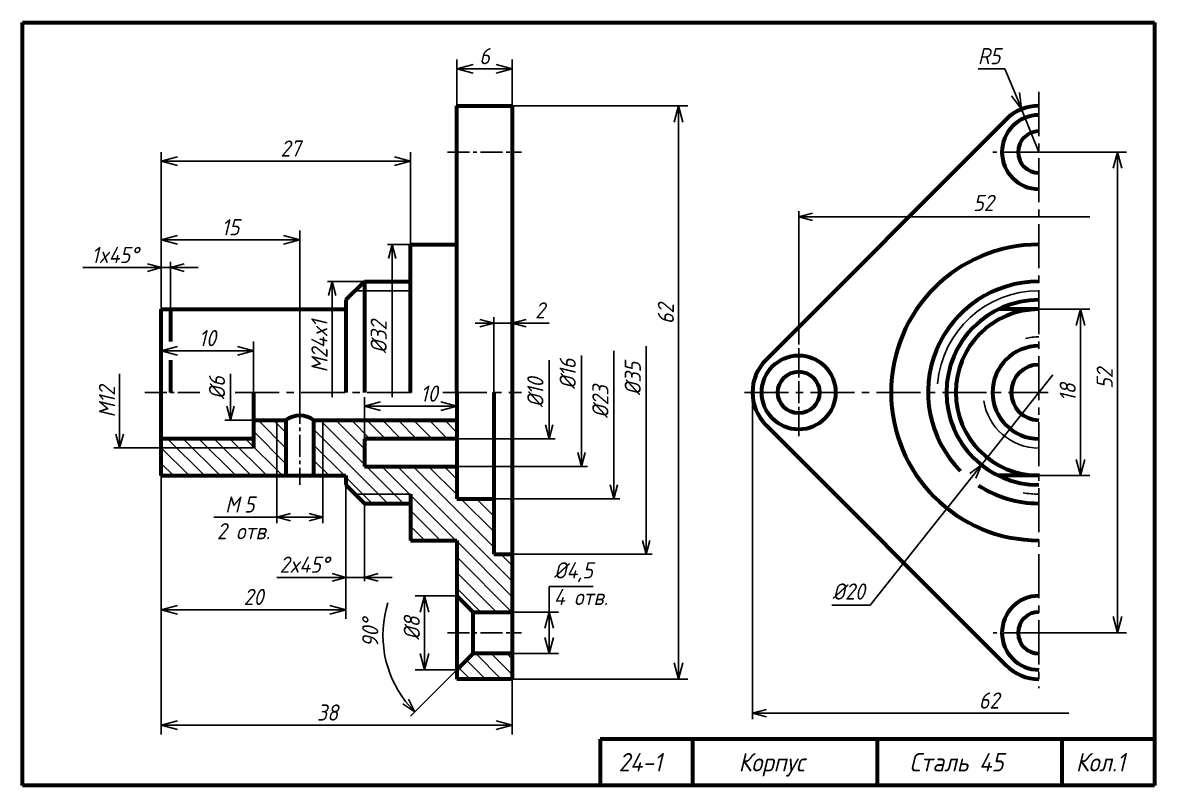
# Model space of a CAD drawing. Header units: millimetres. Extents: x -255 to 513, y 132 to 472.
# Drawn here: x -255 to -10, y 307 to 472 of the extents above; entities that cross this region are included whole.
import ezdxf

# ---------------------------------------------------------------- set-up
doc = ezdxf.new("R2010")
doc.units = ezdxf.units.MM
doc.header["$LTSCALE"] = 0.5
doc.linetypes.add('осевая2', pattern=[28.575, 19.05, -3.175, 3.175, -3.175])
doc.layers.get('Defpoints').update_dxf_attribs({"color": 5})
doc.styles.get("Standard").update_dxf_attribs({"font": 'isocpeui.ttf', "width": 0.9})
doc.dimstyles.new('Standart 1', dxfattribs={"dimtxt": 3.5, "dimasz": 3.5, "dimexe": 2, "dimexo": 0, "dimgap": 1, "dimtad": 1, "dimtoh": 1, "dimdec": 0, "dimtxsty": 'Standard', "dimblk": 'OPEN30', "dimcen": 2.5, "dimadec": 0, "dimazin": 0, "dimtfac": 1, "dimtdec": 0, "dimtmove": 0, "dimatfit": 3, "dimldrblk": 'DOTSMALL', "dimfxl": 0, "dimarcsym": 0})

# ---------------------------------------------------------------- blocks, each defined once
blk = doc.blocks.new('_Open30')
at = {"color": 0, "linetype": 'ByBlock', "lineweight": -2}
for p, q in [((-1, 0.268), (0, 0)), ((0, 0), (-1, -0.268)), ((0, 0), (-1, 0))]:
    blk.add_line(p, q, dxfattribs=at)
blk = doc.blocks.new('*D63')
at = {"color": 0, "lineweight": -2}
for p, q in [((-141, 344.5), (-141, 350)), ((-141, 350), (-131.52, 350)), ((-149, 344.5), (-139, 344.5)), ((-141, 339), (-141, 341)), ((-149, 335.5), (-139, 335.5))]:
    blk.add_line(p, q, dxfattribs=at)
at = {"layer": 'Defpoints', "color": 0}
for p in [(-149, 344.5), (-141, 344.5), (-149, 335.5)]:
    blk.add_point(p, dxfattribs=at)
at = {"color": 0, "lineweight": -2, "xscale": 3.5, "yscale": 3.5, "zscale": 3.5}
for p, rotation in [((-141, 344.5), 90), ((-141, 335.5), 270)]:
    blk.add_blockref('_Open30', p, dxfattribs=dict(at, rotation=rotation))
at = {"color": 0, "lineweight": -3, "insert": (-135.76, 353.1), "char_height": 3.5, "attachment_point": 5}
blk.add_mtext('%%c4,5', dxfattribs=at)
blk = doc.blocks.new('_DotSmall')
at = {"color": 0, "linetype": 'ByBlock', "const_width": 0.5}
blk.add_lwpolyline([(-0.0625, 0, 1), (0.0625, 0, 1)], format="xyb", close=True, dxfattribs=at)
blk = doc.blocks.new('*D64')
at = {"color": 0, "lineweight": -2}
for p, q in [((-161, 348), (-170, 348)), ((-168, 344.5), (-168, 335.5)), ((-161, 332), (-170, 332))]:
    blk.add_line(p, q, dxfattribs=at)
at = {"layer": 'Defpoints', "color": 0}
for p in [(-161, 348), (-168, 332), (-161, 332)]:
    blk.add_point(p, dxfattribs=at)
at = {"color": 0, "lineweight": -2, "xscale": 3.5, "yscale": 3.5, "zscale": 3.5}
for p, rotation in [((-168, 348), 90), ((-168, 332), 270)]:
    blk.add_blockref('_Open30', p, dxfattribs=dict(at, rotation=rotation))
at = {"color": 0, "lineweight": -3, "insert": (-170.75, 341), "char_height": 3.5, "attachment_point": 5, "rotation": 90}
blk.add_mtext('%%c8', dxfattribs=at)
blk = doc.blocks.new('*D65')
at = {"color": 0, "lineweight": -2}
for p, q in [((-35, 410), (-24, 410)), ((-26, 406.5), (-26, 377.5)), ((-35, 374), (-24, 374))]:
    blk.add_line(p, q, dxfattribs=at)
at = {"layer": 'Defpoints', "color": 0}
for p in [(-35, 410), (-35, 374), (-26, 374)]:
    blk.add_point(p, dxfattribs=at)
at = {"color": 0, "lineweight": -2, "xscale": 3.5, "yscale": 3.5, "zscale": 3.5}
for p, rotation in [((-26, 410), 90), ((-26, 374), 270)]:
    blk.add_blockref('_Open30', p, dxfattribs=dict(at, rotation=rotation))
at = {"color": 0, "lineweight": -3, "insert": (-28.75, 392), "char_height": 3.5, "attachment_point": 5, "rotation": 90}
blk.add_mtext('18', dxfattribs=at)
blk = doc.blocks.new('*D66')
at = {"color": 0, "lineweight": -2}
for p, q in [((-225, 401), (-225, 403)), ((-205, 392), (-205, 403)), ((-208.5, 401), (-221.5, 401))]:
    blk.add_line(p, q, dxfattribs=at)
at = {"layer": 'Defpoints', "color": 0}
for p in [(-225, 401), (-225, 401), (-205, 392)]:
    blk.add_point(p, dxfattribs=at)
at = {"color": 0, "lineweight": -2, "xscale": 3.5, "yscale": 3.5, "zscale": 3.5, "rotation": 180}
blk.add_blockref('_Open30', (-225, 401), dxfattribs=at)
at = {"color": 0, "lineweight": -2, "xscale": 3.5, "yscale": 3.5, "zscale": 3.5}
blk.add_blockref('_Open30', (-205, 401), dxfattribs=at)
at = {"color": 0, "lineweight": -3, "insert": (-215, 403.75), "char_height": 3.5, "attachment_point": 5}
blk.add_mtext('10', dxfattribs=at)
blk = doc.blocks.new('*D67')
at = {"color": 0, "lineweight": -2}
for p, q in [((-225, 419), (-225, 427)), ((-195, 390), (-195, 427)), ((-221.5, 425), (-198.5, 425))]:
    blk.add_line(p, q, dxfattribs=at)
at = {"layer": 'Defpoints', "color": 0}
for p in [(-195, 425), (-225, 419), (-195, 390)]:
    blk.add_point(p, dxfattribs=at)
at = {"color": 0, "lineweight": -2, "xscale": 3.5, "yscale": 3.5, "zscale": 3.5, "rotation": 180}
blk.add_blockref('_Open30', (-225, 425), dxfattribs=at)
at = {"color": 0, "lineweight": -2, "xscale": 3.5, "yscale": 3.5, "zscale": 3.5}
blk.add_blockref('_Open30', (-195, 425), dxfattribs=at)
at = {"color": 0, "lineweight": -3, "insert": (-210, 427.75), "char_height": 3.5, "attachment_point": 5}
blk.add_mtext('15', dxfattribs=at)
blk = doc.blocks.new('*D68')
at = {"color": 0, "lineweight": -2}
for p, q in [((-33, 444), (-16, 444)), ((-18, 343.5), (-18, 440.5)), ((-33, 340), (-16, 340))]:
    blk.add_line(p, q, dxfattribs=at)
at = {"layer": 'Defpoints', "color": 0}
for p in [(-33, 444), (-18, 444), (-33, 340)]:
    blk.add_point(p, dxfattribs=at)
at = {"color": 0, "lineweight": -2, "xscale": 3.5, "yscale": 3.5, "zscale": 3.5}
for p, rotation in [((-18, 444), 90), ((-18, 340), 270)]:
    blk.add_blockref('_Open30', p, dxfattribs=dict(at, rotation=rotation))
at = {"color": 0, "lineweight": -3, "insert": (-20.75, 395), "char_height": 3.5, "attachment_point": 5, "rotation": 90}
blk.add_mtext('52', dxfattribs=at)
blk = doc.blocks.new('*D69')
at = {"color": 0, "lineweight": -2}
for p, q in [((-225, 374), (-225, 343)), ((-185, 364), (-185, 343)), ((-221.5, 345), (-188.5, 345))]:
    blk.add_line(p, q, dxfattribs=at)
at = {"layer": 'Defpoints', "color": 0}
for p in [(-225, 374), (-185, 364), (-185, 345)]:
    blk.add_point(p, dxfattribs=at)
at = {"color": 0, "lineweight": -2, "xscale": 3.5, "yscale": 3.5, "zscale": 3.5, "rotation": 180}
blk.add_blockref('_Open30', (-225, 345), dxfattribs=at)
at = {"color": 0, "lineweight": -2, "xscale": 3.5, "yscale": 3.5, "zscale": 3.5}
blk.add_blockref('_Open30', (-185, 345), dxfattribs=at)
at = {"color": 0, "lineweight": -3, "insert": (-205, 347.75), "char_height": 3.5, "attachment_point": 5}
blk.add_mtext('20', dxfattribs=at)
blk = doc.blocks.new('*D70')
at = {"color": 0, "lineweight": -2}
for p, q in [((-225, 424), (-225, 444)), ((-171, 424), (-171, 444)), ((-174.5, 442), (-221.5, 442))]:
    blk.add_line(p, q, dxfattribs=at)
at = {"layer": 'Defpoints', "color": 0}
for p in [(-225, 442), (-225, 424), (-171, 424)]:
    blk.add_point(p, dxfattribs=at)
at = {"color": 0, "lineweight": -2, "xscale": 3.5, "yscale": 3.5, "zscale": 3.5, "rotation": 180}
blk.add_blockref('_Open30', (-225, 442), dxfattribs=at)
at = {"color": 0, "lineweight": -2, "xscale": 3.5, "yscale": 3.5, "zscale": 3.5}
blk.add_blockref('_Open30', (-171, 442), dxfattribs=at)
at = {"color": 0, "lineweight": -3, "insert": (-197, 444.77), "char_height": 3.5, "attachment_point": 5}
blk.add_mtext('27', dxfattribs=at)
blk = doc.blocks.new('*D71')
at = {"color": 0, "lineweight": -2}
for p, q in [((-225, 348), (-225, 318)), ((-149, 348), (-149, 318)), ((-221.5, 320), (-152.5, 320))]:
    blk.add_line(p, q, dxfattribs=at)
at = {"layer": 'Defpoints', "color": 0}
for p in [(-225, 348), (-149, 348), (-149, 320)]:
    blk.add_point(p, dxfattribs=at)
at = {"color": 0, "lineweight": -2, "xscale": 3.5, "yscale": 3.5, "zscale": 3.5, "rotation": 180}
blk.add_blockref('_Open30', (-225, 320), dxfattribs=at)
at = {"color": 0, "lineweight": -2, "xscale": 3.5, "yscale": 3.5, "zscale": 3.5}
blk.add_blockref('_Open30', (-149, 320), dxfattribs=at)
at = {"color": 0, "lineweight": -3, "insert": (-189, 322.75), "char_height": 3.5, "attachment_point": 5}
blk.add_mtext('38', dxfattribs=at)
blk = doc.blocks.new('*D72')
at = {"color": 0, "lineweight": -2}
for p, q in [((-149, 454), (-111, 454)), ((-113, 450.5), (-113, 333.5)), ((-149, 330), (-111, 330))]:
    blk.add_line(p, q, dxfattribs=at)
at = {"layer": 'Defpoints', "color": 0}
for p in [(-149, 454), (-149, 330), (-113, 330)]:
    blk.add_point(p, dxfattribs=at)
at = {"color": 0, "lineweight": -2, "xscale": 3.5, "yscale": 3.5, "zscale": 3.5}
for p, rotation in [((-113, 454), 90), ((-113, 330), 270)]:
    blk.add_blockref('_Open30', p, dxfattribs=dict(at, rotation=rotation))
at = {"color": 0, "lineweight": -3, "insert": (-115.75, 409), "char_height": 3.5, "attachment_point": 5, "rotation": 90}
blk.add_mtext('62', dxfattribs=at)
blk = doc.blocks.new('*D73')
at = {"color": 0, "lineweight": -2}
for p, q in [((-161, 454), (-161, 464)), ((-149, 454), (-149, 464)), ((-157.5, 462), (-152.5, 462))]:
    blk.add_line(p, q, dxfattribs=at)
at = {"layer": 'Defpoints', "color": 0}
for p in [(-149, 462), (-161, 454), (-149, 454)]:
    blk.add_point(p, dxfattribs=at)
at = {"color": 0, "lineweight": -2, "xscale": 3.5, "yscale": 3.5, "zscale": 3.5, "rotation": 180}
blk.add_blockref('_Open30', (-161, 462), dxfattribs=at)
at = {"color": 0, "lineweight": -2, "xscale": 3.5, "yscale": 3.5, "zscale": 3.5}
blk.add_blockref('_Open30', (-149, 462), dxfattribs=at)
at = {"color": 0, "lineweight": -3, "insert": (-155, 464.75), "char_height": 3.5, "attachment_point": 5}
blk.add_mtext('6', dxfattribs=at)
blk = doc.blocks.new('*D74')
at = {"color": 0, "lineweight": -2}
for p, q in [((-181, 382), (-181, 391)), ((-161, 382), (-161, 391)), ((-177.5, 389), (-164.5, 389))]:
    blk.add_line(p, q, dxfattribs=at)
at = {"layer": 'Defpoints', "color": 0}
for p in [(-161, 389), (-181, 382), (-161, 382)]:
    blk.add_point(p, dxfattribs=at)
at = {"color": 0, "lineweight": -2, "xscale": 3.5, "yscale": 3.5, "zscale": 3.5, "rotation": 180}
blk.add_blockref('_Open30', (-181, 389), dxfattribs=at)
at = {"color": 0, "lineweight": -2, "xscale": 3.5, "yscale": 3.5, "zscale": 3.5}
blk.add_blockref('_Open30', (-161, 389), dxfattribs=at)
at = {"color": 0, "lineweight": -3, "insert": (-167, 391.75), "char_height": 3.5, "attachment_point": 5}
blk.add_mtext('10', dxfattribs=at)
blk = doc.blocks.new('*D75')
at = {"color": 0, "lineweight": -2}
for p, q in [((-48.16, 462), (-42.34, 462)), ((-42.34, 462), (-40.09, 456.5)), ((-35, 444), (-38.77, 453.26))]:
    blk.add_line(p, q, dxfattribs=at)
at = {"layer": 'Defpoints', "color": 0}
for p in [(-38.77, 453.26), (-35, 444)]:
    blk.add_point(p, dxfattribs=at)
at = {"color": 0, "lineweight": -2, "xscale": 3.5, "yscale": 3.5, "zscale": 3.5, "rotation": 292.1716660915435}
blk.add_blockref('_Open30', (-38.77, 453.26), dxfattribs=at)
at = {"color": 0, "lineweight": -3, "insert": (-45.75, 464.75), "char_height": 3.5, "attachment_point": 5}
blk.add_mtext('R5', dxfattribs=at)

msp = doc.modelspace()

# ---------------------------------------------------------------- hatches: boundary and pattern name
at = {"lineweight": -3}
h = msp.add_hatch(dxfattribs=at)
h.set_pattern_fill('ANSI31', color=256, scale=0.75, angle=90, style=0)
h.set_pattern_definition([(135, (17, -27), (-1.683798, -1.683798), [])])
h.paths.add_polyline_path([(-225, 380), (-225, 374), (-200, 374), (-200, 386), (-205, 386), (-205, 380)])
h.paths.add_polyline_path([(-205, 380), (-205, 382), (-225, 382), (-225, 380)], flags=17)
h.paths.add_polyline_path([(-198, 386), (-200, 386), (-200, 374), (-198, 374)])
h.paths.add_polyline_path([(-192, 374), (-190, 374), (-190, 386), (-192, 386)])
h.paths.add_polyline_path([(-181, 382), (-161, 382), (-161, 386), (-190, 386), (-190, 374), (-185, 374), (-185, 372), (-183, 370), (-171, 370), (-171, 360), (-161, 360), (-161, 348), (-157.5, 344.5), (-149, 344.5), (-149, 357), (-153, 357), (-153, 369), (-161, 369), (-161, 376), (-181, 376)])
h.paths.add_polyline_path([(-171, 368), (-171, 370), (-183, 370), (-181, 368)], flags=17)
h.paths.add_polyline_path([(-157.5, 335.5), (-161, 332), (-161, 330), (-149, 330), (-149, 335.5)])

# ---------------------------------------------------------------- linework, layer by layer
at = {"color": 7, "lineweight": 60}
for p, q in [((-255, 307), (-255, 472)), ((-255, 472), (-10, 472)), ((-10, 472), (-10, 307)), ((-161, 392), (-161, 454)), ((-161, 454), (-149, 454)), ((-149, 454), (-149, 330)), ((-94.07, 399.07), (-42.07, 451.07)), ((-171, 392), (-171, 424)), ((-171, 424), (-161, 424)), ((-181, 416), (-185, 412)), ((-181, 416), (-171, 416)), ((-181, 416), (-181, 392)), ((-185, 412), (-185, 392)), ((-225, 374), (-225, 410)), ((-225, 410), (-185, 410)), ((-223, 410), (-223, 403)), ((-35, 410), (-43.72, 410)), ((-223, 399), (-223, 392)), ((-205, 392), (-205, 380)), ((-161, 392), (-161, 369)), ((-153, 392), (-153, 357)), ((-205, 386), (-198, 386)), ((-198, 386), (-198, 374)), ((-192, 386), (-192, 374)), ((-192, 386), (-161, 386)), ((-94.07, 384.93), (-42.07, 332.93)), ((-205, 382), (-225, 382)), ((-161, 382), (-181, 382)), ((-181, 382), (-181, 376)), ((-181, 376), (-161, 376)), ((-225, 374), (-185, 374)), ((-187, 374), (-187, 374)), ((-185, 374), (-185, 372)), ((-35, 374), (-43.72, 374)), ((-181, 368), (-185, 372)), ((-171, 370), (-171, 360)), ((-181, 368), (-181, 368)), ((-181, 368), (-171, 368)), ((-161, 369), (-153, 369)), ((-171, 360), (-161, 360)), ((-161, 360), (-161, 330)), ((-153, 357), (-149, 357)), ((-157.5, 344.5), (-161, 348)), ((-157.5, 335.5), (-157.5, 344.5)), ((-157.5, 344.5), (-149, 344.5)), ((-157.5, 335.5), (-161, 332)), ((-149, 335.5), (-157.5, 335.5)), ((-149, 330), (-161, 330)), ((-10, 317), (-130, 317)), ((-130, 317), (-130, 307)), ((-110, 317), (-110, 307)), ((-70, 317), (-70, 307)), ((-30, 317), (-30, 307)), ((-10, 307), (-255, 307))]:
    msp.add_line(p, q, dxfattribs=at)
at = {"color": 7, "linetype": 'осевая2', "lineweight": -3}
for p, q in [((-35, 457), (-35, 328)), ((-33, 444), (-45, 444)), ((-209, 392), (-170, 392)), ((-164, 392), (-147, 392)), ((-98.7, 392), (-33, 392)), ((-33, 340), (-44.91, 340))]:
    msp.add_line(p, q, dxfattribs=at)
at = {"color": 7, "linetype": 'осевая2', "lineweight": -3, "ltscale": 0.5}
for p, q in [((-163, 444), (-147, 444)), ((-87, 382.51), (-87, 402.86)), ((-228.58, 392), (-216, 392)), ((-195, 390), (-195, 372)), ((-163, 340), (-147, 340))]:
    msp.add_line(p, q, dxfattribs=at)
at = {"color": 7, "lineweight": -3}
for p, q in [((-87, 402.86), (-87, 431.25)), ((-84, 430), (-24, 430)), ((-171, 424), (-176, 424)), ((-175, 424), (-175, 391)), ((-242, 419), (-217, 419)), ((-225, 410), (-225, 420.25)), ((-223, 410), (-223, 420.25)), ((-181, 416), (-189, 416)), ((-188, 391), (-188, 416)), ((-171, 414), (-183, 414)), ((-141, 407), (-157, 407)), ((-153, 392), (-153, 408.25)), ((-120, 360), (-120, 402)), ((-134, 379), (-134, 400)), ((-127, 372), (-127, 401)), ((-141, 385), (-141, 399)), ((-234, 383), (-234, 396)), ((-210, 386), (-210, 396)), ((-32, 395.78), (-47.44, 376.34)), ((-97, 392), (-97, 321.35)), ((-205, 386), (-211.25, 386)), ((-200, 386), (-200, 374)), ((-190, 386), (-190, 374)), ((-225, 380), (-235.25, 380)), ((-205, 380), (-225, 380)), ((-161, 382), (-139.75, 382)), ((-161, 376), (-132.75, 376)), ((-200, 374), (-200, 363.75)), ((-190, 374), (-190, 363.75)), ((-71.54, 346), (-49.31, 373.99)), ((-185, 372), (-185, 355.75)), ((-171, 370), (-183, 370)), ((-181, 368), (-181, 351.18)), ((-153, 369), (-125.75, 369)), ((-213.63, 365), (-200, 365)), ((-197, 365), (-193, 365)), ((-149, 357), (-118.75, 357)), ((-200, 352), (-175, 352)), ((-79.82, 346), (-71.54, 346)), ((-161, 332), (-171, 322)), ((-94, 322.6), (-28.53, 322.6))]:
    msp.add_line(p, q, dxfattribs=at)
at = {"color": 7}
msp.add_line((-189.02, 374), (-189, 374.02), dxfattribs=at)
at = {"color": 7, "lineweight": 60}
for radius in [8, 4.5]:
    msp.add_circle((-87, 392), radius, dxfattribs=at)
for centre, radius, start, end in [((-35, 444), 10, 90, 135), ((-35, 444), 8, 90, 270), ((-35, 444), 4.5, 90, 270), ((-35, 392), 32, 90, 270), ((-35, 392), 24, 90, 225), ((-35, 392), 20, 90, 270), ((-35, 392), 18, 90, 270), ((-35, 392), 10.05, 90, 270), ((-87, 392), 10, 135, 225), ((-35, 392), 6, 90, 270), ((-195, 382), 5, 53.1301, 126.8699), ((-35, 392), 24, 236.9761, 270), ((-35, 340), 8, 90, 270), ((-35, 340), 4.5, 90, 270), ((-35, 340), 10, 225, 270)]:
    msp.add_arc(centre, radius, start, end, dxfattribs=at)
at = {"color": 7, "lineweight": -3}
for centre, radius, start, end in [((-35, 392), 22, 90, 175.065), ((-35, 392), 12.04, 90, 104.0182), ((-35, 392), 12.04, 188.6716, 270), ((-35, 392), 22, 261.0142, 270), ((-153.5, 339.5), 23.5, 162.7185, 217.6807)]:
    msp.add_arc(centre, radius, start, end, dxfattribs=at)

# ---------------------------------------------------------------- block references
at = {"color": 7, "lineweight": -3, "yscale": 3, "zscale": 3}
for p, xscale, rotation in [((-87, 430), 3, 180), ((-175, 424), -3, 270), ((-223, 419), 3, 180), ((-188, 416), -3, 270), ((-149, 407), 3, 180), ((-210, 386), 3, 270), ((-141, 382), 3, 270), ((-234, 380), 3, 270), ((-134, 376), 3, 270), ((-47.44, 376.34), 2.999999999999976, 51.53921114783542), ((-127, 369), 3, 270), ((-200, 365), 3, 180), ((-120, 357), 3, 270), ((-181, 352), 3, 180), ((-170.12, 322.88), 2.99999999999998, 311.3403346493528), ((-97, 322.6), 3, 180)]:
    msp.add_blockref('_Open30', p, dxfattribs=dict(at, xscale=xscale, rotation=rotation))
at = {"color": 7, "lineweight": -3, "xscale": 3, "yscale": 3, "zscale": 3}
for p in [(-225, 419), (-153, 407), (-190, 365), (-185, 352)]:
    msp.add_blockref('_Open30', p, dxfattribs=at)

# ---------------------------------------------------------------- texts
at = {"color": 7, "lineweight": -3, "width": 0.9}
for s, p in [('M', (-211.15, 366)), ('5', (-207.07, 366)), ('2 отв.', (-212.96, 360.23)), ('4 отв.', (-140, 346))]:
    msp.add_text(s, height=3.5, dxfattribs=at).set_placement(p)
at = {"color": 7, "width": 0.9}
for s, p in [('24-1', (-126, 310)), ('Корпус', (-100, 310)), ('Сталь 45', (-63, 310)), ('Кол.1', (-27, 310))]:
    msp.add_text(s, height=4, dxfattribs=at).set_placement(p)
at = {"color": 7, "char_height": 3.5, "attachment_point": 5}
for s, insert in [('52', (-47, 433)), ('1x45%%d', (-235, 421.75)), ('2', (-143, 409.75)), ('62', (-45.78, 325.35))]:
    msp.add_mtext(s, dxfattribs=dict(at, insert=insert))
at = {"color": 7, "char_height": 3.5, "attachment_point": 5, "rotation": 90}
for s, insert in [('M24x1', (-190.75, 402)), ('%%c32', (-177.92, 404)), ('%%c16', (-137, 396)), ('%%c35', (-122.92, 395)), ('%%c10', (-144, 392)), ('%%c23', (-129.93, 390))]:
    msp.add_mtext(s, dxfattribs=dict(at, insert=insert))
at = {"color": 7, "lineweight": 60, "char_height": 3.5, "attachment_point": 5, "rotation": 90}
for s, insert in [('%%c6', (-212.92, 393)), ('M12', (-236.75, 390))]:
    msp.add_mtext(s, dxfattribs=dict(at, insert=insert))
at = {"color": 7, "lineweight": -3, "char_height": 3.5, "attachment_point": 5}
for s, insert in [('2x45%%d', (-194, 354.75)), ('%%c20', (-76.18, 348.93))]:
    msp.add_mtext(s, dxfattribs=dict(at, insert=insert))
at = {"color": 7, "lineweight": -3, "insert": (-179.75, 340), "char_height": 3.5, "attachment_point": 5, "rotation": 90}
msp.add_mtext('90°', dxfattribs=at)

# ---------------------------------------------------------------- dimensions: what is measured, and where the dimension line sits
at = {"color": 7, "lineweight": -3}
for base, p1, p2, text, picture, middle in [((-149, 462), (-161, 454), (-149, 454), '6', '*D73', (-155, 462)), ((-225, 442), (-171, 424), (-225, 424), '27', '*D70', (-197, 442)), ((-195, 425), (-225, 419), (-195, 390), '15', '*D67', (-210, 425)), ((-225, 401), (-205, 392), (-225, 401), '10', '*D66', (-215, 401)), ((-161, 389), (-181, 382), (-161, 382), '10', '*D74', (-167, 389)), ((-185, 345), (-225, 374), (-185, 364), '20', '*D69', (-205, 345)), ((-149, 320), (-225, 348), (-149, 348), '38', '*D71', (-189, 320))]:
    dim = msp.add_linear_dim(base=base, p1=p1, p2=p2, text=text, dimstyle='Standart 1', dxfattribs=at)
    dim.commit()
    dim.dimension.update_dxf_attribs({"geometry": picture, "text_midpoint": middle, "dimtype": 160})
dim = msp.add_radius_dim(center=(-35, 444), mpoint=(-38.77, 453.26), text='R5', dimstyle='Standart 1', dxfattribs=at)
dim.commit()
dim.dimension.update_dxf_attribs({"geometry": '*D75', "text_midpoint": (-45.75, 462), "dimtype": 164})
for base, p1, p2, text, picture, middle in [((-113, 330), (-149, 454), (-149, 330), '62', '*D72', (-113, 409)), ((-18, 444), (-33, 340), (-33, 444), '52', '*D68', (-18, 395)), ((-26, 374), (-35, 410), (-35, 374), '18', '*D65', (-26, 392)), ((-141, 344.5), (-149, 335.5), (-149, 344.5), '%%c4,5', '*D63', (-135.76, 350)), ((-168, 332), (-161, 348), (-161, 332), '%%c8', '*D64', (-168, 341))]:
    dim = msp.add_linear_dim(base=base, p1=p1, p2=p2, angle=90, text=text, dimstyle='Standart 1', dxfattribs=at)
    dim.commit()
    dim.dimension.update_dxf_attribs({"geometry": picture, "text_midpoint": middle, "dimtype": 160})

doc.saveas('drawing.dxf')
